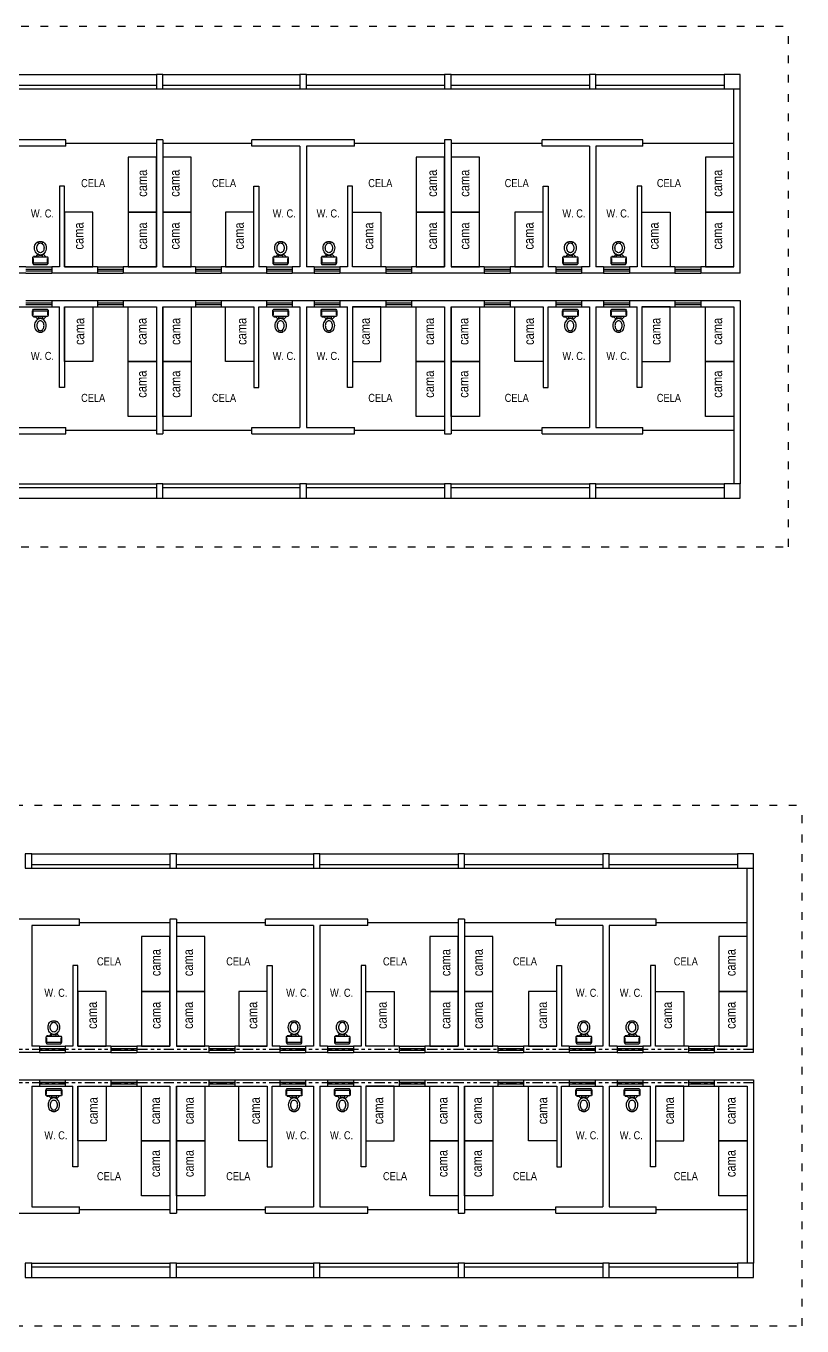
# Model space of a CAD drawing. Header units: millimetres. Extents: x 142.3 to 203.7, y 178.6 to 223.1.
# Drawn here: x 179.6 to 203.68, y 182.74 to 223.06 of the extents above; entities that cross this region are included whole.
import ezdxf

# ---------------------------------------------------------------- set-up
doc = ezdxf.new("R2010")
doc.units = ezdxf.units.MM
doc.header["$LTSCALE"] = 0.01
doc.linetypes.add('ACAD_ISO03W100', pattern=[30, 12, -18])
doc.linetypes.add('PHANTOM', pattern=[63.5, 31.75, -6.35, 6.35, -6.35, 6.35, -6.35])
for name, color, linetype in [('AUXILIAR', 7, 'Continuous'), ('COLUMNAS', 6, 'Continuous'), ('EJES', 8, 'PHANTOM'), ('MURETE', 2, 'Continuous'), ('MUROS', 5, 'Continuous'), ('REJAS', 3, 'ZIGZAG'), ('TEXTO', 2, 'Continuous'), ('VENTANAS', 7, 'Continuous')]:
    doc.layers.add(name, color=color, linetype=linetype)
doc.styles.add('style1', font='', dxfattribs={"height": 0.25})
doc.styles.get('style1').set_extended_font_data('Abadi MT Condensed Light')
doc.linetypes.add('ZIGZAG', pattern='A,0.00254,-5.08,[131,ltypeshp.shx,S=5.08,R=0,X=-5.08,Y=0],-10.16,[131,ltypeshp.shx,S=5.08,R=180,X=5.08,Y=0],-5.08', length=20.32254)

# ---------------------------------------------------------------- blocks, each defined once
blk = doc.blocks.new('WC')
at = {"layer": 'AUXILIAR', "color": 0}
for p, q in [((-0.313, 0.207), (-0.313, 0.07)), ((-0.293, 0.198), (-0.293, 0.09)), ((0.147, 0.268), (-0.284, 0.268)), ((-0.284, 0.041), (0.147, 0.041)), ((0.137, 0.217), (-0.274, 0.217)), ((-0.248, 0.041), (-0.156, -0.052)), ((-0.149, 0.041), (-0.137, 0.029)), ((-0.137, 0.041), (-0.137, -0.041)), ((0, 0.041), (0, -0.041)), ((0.091, 0.041), (0.006, -0.044)), ((0.092, 0.027), (0.146, 0.027)), ((0.156, 0.09), (0.156, 0.198)), ((0.176, 0.07), (0.176, 0.207)), ((-0.108, -0.008), (-0.029, -0.008)), ((-0.068, -0.008), (-0.068, -0.022)), ((0.001, -0.355), (-0.002, -0.358))]:
    blk.add_line(p, q, dxfattribs=at)
for points in [[(-0.178, -0.412, -0.039981), (-0.198, -0.39, -0.089732), (-0.236, -0.322, -0.081458), (-0.249, -0.24, -0.081458), (-0.236, -0.158, -0.089732), (-0.198, -0.09, -0.204334), (-0.068, -0.022, -0.099185)], [(-0.134, -0.359, -0.035206), (-0.145, -0.347, -0.089732), (-0.171, -0.3, -0.081458), (-0.181, -0.24, -0.081458), (-0.171, -0.18, -0.089732), (-0.145, -0.133, -0.104601), (-0.107, -0.103, -0.118253), (-0.068, -0.093, -0.118253)], [(-0.013, -0.379, -0.028959), (-0.026, -0.386, -0.118253), (-0.068, -0.397, -0.118253), (-0.111, -0.386, -0.023213), (-0.122, -0.38, -0.089732)], [(-0.068, -0.022, -0.204334), (0.061, -0.09, -0.089732), (0.099, -0.158, -0.081458), (0.112, -0.24, -0.081458), (0.099, -0.322, -0.089732), (0.061, -0.39, -0.038067), (0.042, -0.411, -0.007959)], [(-0.068, -0.093, -0.118253), (-0.03, -0.103, -0.104601), (0.008, -0.133, -0.089732), (0.034, -0.18, -0.081458), (0.044, -0.24, -0.081458), (0.034, -0.3, -0.089732), (0.008, -0.347, -0.023109), (0.001, -0.355, -0.118253)], [(0.018, -0.417, -0.035601), (-0.003, -0.43, -0.118253), (-0.068, -0.445, -0.154912), (-0.151, -0.419, -0.104601)]]:
    blk.add_lwpolyline(points, format="xyb", dxfattribs=at)
for centre, radius, start, end in [((-0.243, 0.211), 0.07, 125.4176, 182.8051), ((-0.284, 0.07), 0.0293, 180, 270), ((-0.274, 0.198), 0.0196, 90, 180), ((0.137, 0.198), 0.0196, 360, 90), ((0.106, 0.211), 0.07, 357.1949, 54.5824), ((0.147, 0.07), 0.0293, 270, 0), ((-0.156, -0.385), 0.0342, 230.1833, 50.1833), ((-0.145, -0.004), 0.038, 282.8891, 354.0625), ((0.042, 0.026), 0.0793, 205.3284, 237.7201), ((0.021, -0.383), 0.0342, 133.0507, 306.2647)]:
    blk.add_arc(centre, radius, start, end, dxfattribs=at)

msp = doc.modelspace()

# ---------------------------------------------------------------- linework, layer by layer
at = {"layer": 'AUXILIAR', "linetype": 'ACAD_ISO03W100', "ltscale": 2}
for p, q in [((142.25, 223.063), (203.26, 223.063)), ((203.26, 206.913), (203.26, 223.063)), ((142.25, 206.913), (203.26, 206.913)), ((142.667, 198.89), (203.677, 198.89)), ((203.677, 182.74), (203.677, 198.89)), ((142.667, 182.74), (203.677, 182.74))]:
    msp.add_line(p, q, dxfattribs=at)
at = {"layer": 'AUXILIAR'}
for points in [[(182.77, 217.293), (183.65, 217.293), (183.65, 218.993), (182.77, 218.993)], [(183.85, 217.293), (184.73, 217.293), (184.73, 218.993), (183.85, 218.993)], [(191.71, 217.293), (192.59, 217.293), (192.59, 218.993), (191.71, 218.993)], [(192.79, 217.293), (193.67, 217.293), (193.67, 218.993), (192.79, 218.993)], [(200.68, 217.293), (201.56, 217.293), (201.56, 218.993), (200.68, 218.993)], [(180.79, 215.593), (181.67, 215.593), (181.67, 217.293), (180.79, 217.293)], [(182.77, 215.593), (183.65, 215.593), (183.65, 217.293), (182.77, 217.293)], [(183.85, 215.593), (184.73, 215.593), (184.73, 217.293), (183.85, 217.293)], [(185.79, 215.593), (186.67, 215.593), (186.67, 217.293), (185.79, 217.293)], [(190.61, 215.593), (189.73, 215.593), (189.73, 217.293), (190.61, 217.293)], [(191.71, 215.593), (192.59, 215.593), (192.59, 217.293), (191.71, 217.293)], [(192.79, 215.593), (193.67, 215.593), (193.67, 217.293), (192.79, 217.293)], [(194.77, 215.593), (195.65, 215.593), (195.65, 217.293), (194.77, 217.293)], [(199.59, 215.593), (198.71, 215.593), (198.71, 217.293), (199.59, 217.293)], [(200.68, 215.593), (201.56, 215.593), (201.56, 217.293), (200.68, 217.293)], [(180.79, 214.353), (181.67, 214.353), (181.67, 212.653), (180.79, 212.653)], [(182.77, 214.353), (183.65, 214.353), (183.65, 212.653), (182.77, 212.653)], [(183.85, 214.353), (184.73, 214.353), (184.73, 212.653), (183.85, 212.653)], [(185.79, 214.353), (186.67, 214.353), (186.67, 212.653), (185.79, 212.653)], [(190.61, 214.353), (189.73, 214.353), (189.73, 212.653), (190.61, 212.653)], [(191.71, 214.353), (192.59, 214.353), (192.59, 212.653), (191.71, 212.653)], [(192.79, 214.353), (193.67, 214.353), (193.67, 212.653), (192.79, 212.653)], [(194.77, 214.353), (195.65, 214.353), (195.65, 212.653), (194.77, 212.653)], [(199.59, 214.353), (198.71, 214.353), (198.71, 212.653), (199.59, 212.653)], [(200.68, 214.353), (201.56, 214.353), (201.56, 212.653), (200.68, 212.653)], [(182.77, 212.653), (183.65, 212.653), (183.65, 210.953), (182.77, 210.953)], [(183.85, 212.653), (184.73, 212.653), (184.73, 210.953), (183.85, 210.953)], [(191.71, 212.653), (192.59, 212.653), (192.59, 210.953), (191.71, 210.953)], [(192.79, 212.653), (193.67, 212.653), (193.67, 210.953), (192.79, 210.953)], [(200.68, 212.653), (201.56, 212.653), (201.56, 210.953), (200.68, 210.953)], [(183.187, 193.12), (184.067, 193.12), (184.067, 194.82), (183.187, 194.82)], [(184.267, 193.12), (185.147, 193.12), (185.147, 194.82), (184.267, 194.82)], [(192.127, 193.12), (193.007, 193.12), (193.007, 194.82), (192.127, 194.82)], [(193.207, 193.12), (194.087, 193.12), (194.087, 194.82), (193.207, 194.82)], [(201.097, 193.12), (201.977, 193.12), (201.977, 194.82), (201.097, 194.82)], [(181.207, 191.42), (182.087, 191.42), (182.087, 193.12), (181.207, 193.12)], [(183.187, 191.42), (184.067, 191.42), (184.067, 193.12), (183.187, 193.12)], [(184.267, 191.42), (185.147, 191.42), (185.147, 193.12), (184.267, 193.12)], [(186.207, 191.42), (187.087, 191.42), (187.087, 193.12), (186.207, 193.12)], [(191.027, 191.42), (190.147, 191.42), (190.147, 193.12), (191.027, 193.12)], [(192.127, 191.42), (193.007, 191.42), (193.007, 193.12), (192.127, 193.12)], [(193.207, 191.42), (194.087, 191.42), (194.087, 193.12), (193.207, 193.12)], [(195.187, 191.42), (196.067, 191.42), (196.067, 193.12), (195.187, 193.12)], [(200.007, 191.42), (199.127, 191.42), (199.127, 193.12), (200.007, 193.12)], [(201.097, 191.42), (201.977, 191.42), (201.977, 193.12), (201.097, 193.12)], [(181.207, 190.18), (182.087, 190.18), (182.087, 188.48), (181.207, 188.48)], [(183.187, 190.18), (184.067, 190.18), (184.067, 188.48), (183.187, 188.48)], [(184.267, 190.18), (185.147, 190.18), (185.147, 188.48), (184.267, 188.48)], [(186.207, 190.18), (187.087, 190.18), (187.087, 188.48), (186.207, 188.48)], [(191.027, 190.18), (190.147, 190.18), (190.147, 188.48), (191.027, 188.48)], [(192.127, 190.18), (193.007, 190.18), (193.007, 188.48), (192.127, 188.48)], [(193.207, 190.18), (194.087, 190.18), (194.087, 188.48), (193.207, 188.48)], [(195.187, 190.18), (196.067, 190.18), (196.067, 188.48), (195.187, 188.48)], [(200.007, 190.18), (199.127, 190.18), (199.127, 188.48), (200.007, 188.48)], [(201.097, 190.18), (201.977, 190.18), (201.977, 188.48), (201.097, 188.48)], [(183.187, 188.48), (184.067, 188.48), (184.067, 186.78), (183.187, 186.78)], [(184.267, 188.48), (185.147, 188.48), (185.147, 186.78), (184.267, 186.78)], [(192.127, 188.48), (193.007, 188.48), (193.007, 186.78), (192.127, 186.78)], [(193.207, 188.48), (194.087, 188.48), (194.087, 186.78), (193.207, 186.78)], [(201.097, 188.48), (201.977, 188.48), (201.977, 186.78), (201.097, 186.78)]]:
    msp.add_lwpolyline(points, close=True, dxfattribs=at)
at = {"layer": 'COLUMNAS'}
for points in [[(183.65, 221.113), (183.85, 221.113), (183.85, 221.563), (183.65, 221.563)], [(188.1, 221.113), (188.3, 221.113), (188.3, 221.563), (188.1, 221.563)], [(192.59, 221.113), (192.79, 221.113), (192.79, 221.563), (192.59, 221.563)], [(197.08, 221.113), (197.28, 221.113), (197.28, 221.563), (197.08, 221.563)], [(201.26, 221.113), (201.76, 221.113), (201.76, 221.563), (201.26, 221.563)], [(183.65, 208.413), (183.85, 208.413), (183.85, 208.863), (183.65, 208.863)], [(188.1, 208.413), (188.3, 208.413), (188.3, 208.863), (188.1, 208.863)], [(192.59, 208.413), (192.79, 208.413), (192.79, 208.863), (192.59, 208.863)], [(197.08, 208.413), (197.28, 208.413), (197.28, 208.863), (197.08, 208.863)], [(201.26, 208.413), (201.76, 208.413), (201.76, 208.863), (201.26, 208.863)], [(179.577, 196.94), (179.777, 196.94), (179.777, 197.39), (179.577, 197.39)], [(184.067, 196.94), (184.267, 196.94), (184.267, 197.39), (184.067, 197.39)], [(188.517, 196.94), (188.717, 196.94), (188.717, 197.39), (188.517, 197.39)], [(193.007, 196.94), (193.207, 196.94), (193.207, 197.39), (193.007, 197.39)], [(197.497, 196.94), (197.697, 196.94), (197.697, 197.39), (197.497, 197.39)], [(201.677, 196.94), (202.177, 196.94), (202.177, 197.39), (201.677, 197.39)], [(179.577, 184.24), (179.777, 184.24), (179.777, 184.69), (179.577, 184.69)], [(184.067, 184.24), (184.267, 184.24), (184.267, 184.69), (184.067, 184.69)], [(188.517, 184.24), (188.717, 184.24), (188.717, 184.69), (188.517, 184.69)], [(193.007, 184.24), (193.207, 184.24), (193.207, 184.69), (193.007, 184.69)], [(197.497, 184.24), (197.697, 184.24), (197.697, 184.69), (197.497, 184.69)], [(201.677, 184.24), (202.177, 184.24), (202.177, 184.69), (201.677, 184.69)]]:
    msp.add_lwpolyline(points, close=True, dxfattribs=at)
at = {"layer": 'EJES'}
for p, q in [((202.177, 191.32), (148.277, 191.32)), ((202.177, 190.28), (148.277, 190.28))]:
    msp.add_line(p, q, dxfattribs=at)
at = {"layer": 'MURETE'}
for p, q in [((179.36, 221.563), (183.65, 221.563)), ((183.85, 221.563), (188.1, 221.563)), ((188.3, 221.563), (192.59, 221.563)), ((192.79, 221.563), (197.08, 221.563)), ((197.28, 221.563), (201.26, 221.563)), ((179.36, 221.113), (183.65, 221.113)), ((183.85, 221.113), (188.1, 221.113)), ((188.3, 221.113), (192.59, 221.113)), ((192.79, 221.113), (197.08, 221.113)), ((197.28, 221.113), (201.26, 221.113)), ((179.36, 208.863), (183.65, 208.863)), ((183.85, 208.863), (188.1, 208.863)), ((188.3, 208.863), (192.59, 208.863)), ((192.79, 208.863), (197.08, 208.863)), ((197.28, 208.863), (201.26, 208.863)), ((179.36, 208.413), (183.65, 208.413)), ((183.85, 208.413), (188.1, 208.413)), ((188.3, 208.413), (192.59, 208.413)), ((192.79, 208.413), (197.08, 208.413)), ((197.28, 208.413), (201.26, 208.413)), ((179.777, 197.39), (184.067, 197.39)), ((184.267, 197.39), (188.517, 197.39)), ((188.717, 197.39), (193.007, 197.39)), ((193.207, 197.39), (197.497, 197.39)), ((197.697, 197.39), (201.677, 197.39)), ((179.777, 196.94), (184.067, 196.94)), ((184.267, 196.94), (188.517, 196.94)), ((188.717, 196.94), (193.007, 196.94)), ((193.207, 196.94), (197.497, 196.94)), ((197.697, 196.94), (201.677, 196.94)), ((179.777, 184.69), (184.067, 184.69)), ((184.267, 184.69), (188.517, 184.69)), ((188.717, 184.69), (193.007, 184.69)), ((193.207, 184.69), (197.497, 184.69)), ((197.697, 184.69), (201.677, 184.69)), ((179.777, 184.24), (184.067, 184.24)), ((184.267, 184.24), (188.517, 184.24)), ((188.717, 184.24), (193.007, 184.24)), ((193.207, 184.24), (197.497, 184.24)), ((197.697, 184.24), (201.677, 184.24))]:
    msp.add_line(p, q, dxfattribs=at)
at = {"layer": 'MUROS'}
for p, q in [((201.56, 215.593), (201.56, 221.113)), ((201.76, 215.393), (201.76, 221.113)), ((180.84, 219.533), (177.68, 219.533)), ((180.84, 219.333), (180.84, 219.533)), ((183.65, 219.533), (183.65, 215.593)), ((183.85, 219.533), (183.65, 219.533)), ((183.85, 219.533), (183.85, 215.593)), ((186.61, 219.333), (186.61, 219.533)), ((189.79, 219.533), (186.61, 219.533)), ((189.79, 219.333), (189.79, 219.533)), ((192.59, 219.533), (192.59, 215.593)), ((192.79, 219.533), (192.59, 219.533)), ((192.79, 219.533), (192.79, 215.593)), ((195.62, 219.333), (195.62, 219.533)), ((197.08, 219.533), (195.62, 219.533)), ((197.28, 219.533), (197.08, 219.533)), ((198.74, 219.533), (197.28, 219.533)), ((198.74, 219.333), (198.74, 219.533)), ((180.84, 219.333), (179.36, 219.333)), ((188.1, 219.333), (186.61, 219.333)), ((188.1, 219.333), (188.1, 215.593)), ((188.3, 219.333), (188.3, 215.593)), ((189.79, 219.333), (188.3, 219.333)), ((197.08, 219.333), (195.62, 219.333)), ((197.08, 219.333), (197.08, 215.593)), ((197.28, 219.333), (197.28, 215.593)), ((198.74, 219.333), (197.28, 219.333)), ((179.6, 215.393), (178.92, 215.393)), ((179.6, 215.593), (179.36, 215.593)), ((180.64, 215.593), (180.4, 215.593)), ((180.4, 215.593), (180.4, 215.393)), ((181.82, 215.393), (180.4, 215.393)), ((181.82, 215.593), (180.79, 215.593)), ((181.82, 215.593), (181.82, 215.393)), ((183.65, 215.593), (182.62, 215.593)), ((182.62, 215.593), (182.62, 215.393)), ((184.86, 215.393), (182.62, 215.393)), ((184.86, 215.593), (183.85, 215.593)), ((184.86, 215.593), (184.86, 215.393)), ((186.67, 215.593), (185.66, 215.593)), ((185.66, 215.593), (185.66, 215.393)), ((187.06, 215.393), (185.66, 215.393)), ((187.06, 215.593), (186.82, 215.593)), ((187.06, 215.593), (187.06, 215.393)), ((188.1, 215.593), (187.86, 215.593)), ((187.86, 215.593), (187.86, 215.393)), ((188.54, 215.393), (187.86, 215.393)), ((188.54, 215.593), (188.3, 215.593)), ((188.54, 215.593), (188.54, 215.393)), ((189.58, 215.593), (189.34, 215.593)), ((189.34, 215.593), (189.34, 215.393)), ((190.76, 215.393), (189.34, 215.393)), ((190.76, 215.593), (189.73, 215.593)), ((190.76, 215.593), (190.76, 215.393)), ((192.59, 215.593), (191.56, 215.593)), ((191.56, 215.593), (191.56, 215.393)), ((193.82, 215.393), (191.56, 215.393)), ((193.82, 215.593), (192.79, 215.593)), ((193.82, 215.593), (193.82, 215.393)), ((195.65, 215.593), (194.62, 215.593)), ((194.62, 215.593), (194.62, 215.393)), ((196.04, 215.393), (194.62, 215.393)), ((196.04, 215.593), (195.8, 215.593)), ((196.04, 215.593), (196.04, 215.393)), ((197.08, 215.593), (196.84, 215.593)), ((196.84, 215.593), (196.84, 215.393)), ((197.52, 215.393), (196.84, 215.393)), ((197.52, 215.593), (197.28, 215.593)), ((197.52, 215.593), (197.52, 215.393)), ((198.56, 215.593), (198.32, 215.593)), ((198.32, 215.593), (198.32, 215.393)), ((199.735, 215.393), (198.32, 215.393)), ((199.735, 215.593), (198.71, 215.593)), ((199.735, 215.593), (199.735, 215.393)), ((201.56, 215.593), (200.535, 215.593)), ((200.535, 215.593), (200.535, 215.393)), ((201.76, 215.393), (200.535, 215.393)), ((180.4, 214.553), (180.4, 214.353)), ((180.4, 214.553), (181.82, 214.553)), ((181.82, 214.553), (181.82, 214.353)), ((182.62, 214.553), (182.62, 214.353)), ((182.62, 214.553), (184.86, 214.553)), ((184.86, 214.553), (184.86, 214.353)), ((185.66, 214.553), (185.66, 214.353)), ((185.66, 214.553), (187.06, 214.553)), ((187.06, 214.553), (187.06, 214.353)), ((187.86, 214.553), (187.86, 214.353)), ((187.86, 214.553), (188.54, 214.553)), ((188.54, 214.553), (188.54, 214.353)), ((189.34, 214.553), (189.34, 214.353)), ((189.34, 214.553), (190.76, 214.553)), ((190.76, 214.553), (190.76, 214.353)), ((191.56, 214.553), (191.56, 214.353)), ((191.56, 214.553), (193.82, 214.553)), ((193.82, 214.553), (193.82, 214.353)), ((194.62, 214.553), (194.62, 214.353)), ((194.62, 214.553), (196.04, 214.553)), ((196.04, 214.553), (196.04, 214.353)), ((196.84, 214.553), (196.84, 214.353)), ((196.84, 214.553), (197.52, 214.553)), ((197.52, 214.553), (197.52, 214.353)), ((198.32, 214.553), (198.32, 214.353)), ((198.32, 214.553), (199.735, 214.553)), ((199.735, 214.553), (199.735, 214.353)), ((200.535, 214.553), (200.535, 214.353)), ((200.535, 214.553), (201.76, 214.553)), ((201.76, 214.553), (201.76, 208.863)), ((179.36, 214.353), (179.6, 214.353)), ((180.4, 214.353), (180.64, 214.353)), ((180.79, 214.353), (181.82, 214.353)), ((182.62, 214.353), (183.65, 214.353)), ((183.65, 214.353), (183.65, 210.413)), ((183.85, 214.353), (183.85, 210.413)), ((183.85, 214.353), (184.86, 214.353)), ((185.66, 214.353), (186.67, 214.353)), ((186.82, 214.353), (187.06, 214.353)), ((187.86, 214.353), (188.1, 214.353)), ((188.1, 214.353), (188.1, 210.613)), ((188.3, 214.353), (188.3, 210.613)), ((188.3, 214.353), (188.54, 214.353)), ((189.34, 214.353), (189.58, 214.353)), ((189.73, 214.353), (190.76, 214.353)), ((191.56, 214.353), (192.59, 214.353)), ((192.59, 214.353), (192.59, 210.413)), ((192.79, 214.353), (192.79, 210.413)), ((192.79, 214.353), (193.82, 214.353)), ((194.62, 214.353), (195.65, 214.353)), ((195.8, 214.353), (196.04, 214.353)), ((196.84, 214.353), (197.08, 214.353)), ((197.08, 214.353), (197.08, 210.613)), ((197.28, 214.353), (197.28, 210.613)), ((197.28, 214.353), (197.52, 214.353)), ((198.32, 214.353), (198.56, 214.353)), ((198.71, 214.353), (199.735, 214.353)), ((200.535, 214.353), (201.56, 214.353)), ((201.56, 214.353), (201.56, 208.863)), ((179.36, 210.613), (180.84, 210.613)), ((180.84, 210.413), (180.84, 210.613)), ((186.61, 210.613), (188.1, 210.613)), ((186.61, 210.413), (186.61, 210.613)), ((188.3, 210.613), (189.79, 210.613)), ((189.79, 210.413), (189.79, 210.613)), ((195.62, 210.413), (195.62, 210.613)), ((195.62, 210.613), (197.08, 210.613)), ((197.28, 210.613), (198.74, 210.613)), ((198.74, 210.413), (198.74, 210.613)), ((177.68, 210.413), (180.84, 210.413)), ((183.65, 210.413), (183.85, 210.413)), ((186.61, 210.413), (189.79, 210.413)), ((192.59, 210.413), (192.79, 210.413)), ((195.62, 210.413), (198.74, 210.413)), ((201.977, 191.42), (201.977, 196.94)), ((202.177, 191.22), (202.177, 196.94)), ((181.257, 195.36), (178.097, 195.36)), ((181.257, 195.16), (181.257, 195.36)), ((184.067, 195.36), (184.067, 191.42)), ((184.267, 195.36), (184.067, 195.36)), ((184.267, 195.36), (184.267, 191.42)), ((187.027, 195.16), (187.027, 195.36)), ((190.207, 195.36), (187.027, 195.36)), ((190.207, 195.16), (190.207, 195.36)), ((193.007, 195.36), (193.007, 191.42)), ((193.207, 195.36), (193.007, 195.36)), ((193.207, 195.36), (193.207, 191.42)), ((196.037, 195.16), (196.037, 195.36)), ((197.497, 195.36), (196.037, 195.36)), ((197.697, 195.36), (197.497, 195.36)), ((199.157, 195.36), (197.697, 195.36)), ((199.157, 195.16), (199.157, 195.36)), ((179.777, 195.16), (179.777, 191.42)), ((181.257, 195.16), (179.777, 195.16)), ((188.517, 195.16), (187.027, 195.16)), ((188.517, 195.16), (188.517, 191.42)), ((188.717, 195.16), (188.717, 191.42)), ((190.207, 195.16), (188.717, 195.16)), ((197.497, 195.16), (196.037, 195.16)), ((197.497, 195.16), (197.497, 191.42)), ((197.697, 195.16), (197.697, 191.42)), ((199.157, 195.16), (197.697, 195.16)), ((180.017, 191.22), (179.337, 191.22)), ((180.017, 191.42), (179.777, 191.42)), ((180.017, 191.42), (180.017, 191.22)), ((181.057, 191.42), (180.817, 191.42)), ((180.817, 191.42), (180.817, 191.22)), ((182.237, 191.22), (180.817, 191.22)), ((182.237, 191.42), (181.207, 191.42)), ((182.237, 191.42), (182.237, 191.22)), ((184.067, 191.42), (183.037, 191.42)), ((183.037, 191.42), (183.037, 191.22)), ((185.277, 191.22), (183.037, 191.22)), ((185.277, 191.42), (184.267, 191.42)), ((185.277, 191.42), (185.277, 191.22)), ((187.087, 191.42), (186.077, 191.42)), ((186.077, 191.42), (186.077, 191.22)), ((187.477, 191.22), (186.077, 191.22)), ((187.477, 191.42), (187.237, 191.42)), ((187.477, 191.42), (187.477, 191.22)), ((188.517, 191.42), (188.277, 191.42)), ((188.277, 191.42), (188.277, 191.22)), ((188.957, 191.22), (188.277, 191.22)), ((188.957, 191.42), (188.717, 191.42)), ((188.957, 191.42), (188.957, 191.22)), ((189.997, 191.42), (189.757, 191.42)), ((189.757, 191.42), (189.757, 191.22)), ((191.177, 191.22), (189.757, 191.22)), ((191.177, 191.42), (190.147, 191.42)), ((191.177, 191.42), (191.177, 191.22)), ((193.007, 191.42), (191.977, 191.42)), ((191.977, 191.42), (191.977, 191.22)), ((194.237, 191.22), (191.977, 191.22)), ((194.237, 191.42), (193.207, 191.42)), ((194.237, 191.42), (194.237, 191.22)), ((196.067, 191.42), (195.037, 191.42)), ((195.037, 191.42), (195.037, 191.22)), ((196.457, 191.22), (195.037, 191.22)), ((196.457, 191.42), (196.217, 191.42)), ((196.457, 191.42), (196.457, 191.22)), ((197.497, 191.42), (197.257, 191.42)), ((197.257, 191.42), (197.257, 191.22)), ((197.937, 191.22), (197.257, 191.22)), ((197.937, 191.42), (197.697, 191.42)), ((197.937, 191.42), (197.937, 191.22)), ((198.977, 191.42), (198.737, 191.42)), ((198.737, 191.42), (198.737, 191.22)), ((200.152, 191.22), (198.737, 191.22)), ((200.152, 191.42), (199.127, 191.42)), ((200.152, 191.42), (200.152, 191.22)), ((201.977, 191.42), (200.952, 191.42)), ((200.952, 191.42), (200.952, 191.22)), ((202.177, 191.22), (200.952, 191.22)), ((179.337, 190.38), (180.017, 190.38)), ((180.017, 190.38), (180.017, 190.18)), ((180.817, 190.38), (180.817, 190.18)), ((180.817, 190.38), (182.237, 190.38)), ((182.237, 190.38), (182.237, 190.18)), ((183.037, 190.38), (183.037, 190.18)), ((183.037, 190.38), (185.277, 190.38)), ((185.277, 190.38), (185.277, 190.18)), ((186.077, 190.38), (186.077, 190.18)), ((186.077, 190.38), (187.477, 190.38)), ((187.477, 190.38), (187.477, 190.18)), ((188.277, 190.38), (188.277, 190.18)), ((188.277, 190.38), (188.957, 190.38)), ((188.957, 190.38), (188.957, 190.18)), ((189.757, 190.38), (189.757, 190.18)), ((189.757, 190.38), (191.177, 190.38)), ((191.177, 190.38), (191.177, 190.18)), ((191.977, 190.38), (191.977, 190.18)), ((191.977, 190.38), (194.237, 190.38)), ((194.237, 190.38), (194.237, 190.18)), ((195.037, 190.38), (195.037, 190.18)), ((195.037, 190.38), (196.457, 190.38)), ((196.457, 190.38), (196.457, 190.18)), ((197.257, 190.38), (197.257, 190.18)), ((197.257, 190.38), (197.937, 190.38)), ((197.937, 190.38), (197.937, 190.18)), ((198.737, 190.38), (198.737, 190.18)), ((198.737, 190.38), (200.152, 190.38)), ((200.152, 190.38), (200.152, 190.18)), ((200.952, 190.38), (200.952, 190.18)), ((200.952, 190.38), (202.177, 190.38)), ((202.177, 190.38), (202.177, 184.69)), ((179.777, 190.18), (179.777, 186.44)), ((179.777, 190.18), (180.017, 190.18)), ((180.817, 190.18), (181.057, 190.18)), ((181.207, 190.18), (182.237, 190.18)), ((183.037, 190.18), (184.067, 190.18)), ((184.067, 190.18), (184.067, 186.24)), ((184.267, 190.18), (184.267, 186.24)), ((184.267, 190.18), (185.277, 190.18)), ((186.077, 190.18), (187.087, 190.18)), ((187.237, 190.18), (187.477, 190.18)), ((188.277, 190.18), (188.517, 190.18)), ((188.517, 190.18), (188.517, 186.44)), ((188.717, 190.18), (188.717, 186.44)), ((188.717, 190.18), (188.957, 190.18)), ((189.757, 190.18), (189.997, 190.18)), ((190.147, 190.18), (191.177, 190.18)), ((191.977, 190.18), (193.007, 190.18)), ((193.007, 190.18), (193.007, 186.24)), ((193.207, 190.18), (193.207, 186.24)), ((193.207, 190.18), (194.237, 190.18)), ((195.037, 190.18), (196.067, 190.18)), ((196.217, 190.18), (196.457, 190.18)), ((197.257, 190.18), (197.497, 190.18)), ((197.497, 190.18), (197.497, 186.44)), ((197.697, 190.18), (197.697, 186.44)), ((197.697, 190.18), (197.937, 190.18)), ((198.737, 190.18), (198.977, 190.18)), ((199.127, 190.18), (200.152, 190.18)), ((200.952, 190.18), (201.977, 190.18)), ((201.977, 190.18), (201.977, 184.69)), ((179.777, 186.44), (181.257, 186.44)), ((181.257, 186.24), (181.257, 186.44)), ((187.027, 186.44), (188.517, 186.44)), ((187.027, 186.24), (187.027, 186.44)), ((188.717, 186.44), (190.207, 186.44)), ((190.207, 186.24), (190.207, 186.44)), ((196.037, 186.24), (196.037, 186.44)), ((196.037, 186.44), (197.497, 186.44)), ((197.697, 186.44), (199.157, 186.44)), ((199.157, 186.24), (199.157, 186.44)), ((178.097, 186.24), (181.257, 186.24)), ((184.067, 186.24), (184.267, 186.24)), ((187.027, 186.24), (190.207, 186.24)), ((193.007, 186.24), (193.207, 186.24)), ((196.037, 186.24), (199.157, 186.24))]:
    msp.add_line(p, q, dxfattribs=at)
for points in [[(180.79, 215.593), (180.79, 218.093), (180.64, 218.093), (180.64, 215.593)], [(186.67, 215.593), (186.67, 218.093), (186.82, 218.093), (186.82, 215.593)], [(189.73, 215.593), (189.73, 218.093), (189.58, 218.093), (189.58, 215.593)], [(195.65, 215.593), (195.65, 218.093), (195.8, 218.093), (195.8, 215.593)], [(198.71, 215.593), (198.71, 218.093), (198.56, 218.093), (198.56, 215.593)], [(180.79, 214.353), (180.79, 211.853), (180.64, 211.853), (180.64, 214.353)], [(186.67, 214.353), (186.67, 211.853), (186.82, 211.853), (186.82, 214.353)], [(189.73, 214.353), (189.73, 211.853), (189.58, 211.853), (189.58, 214.353)], [(195.65, 214.353), (195.65, 211.853), (195.8, 211.853), (195.8, 214.353)], [(198.71, 214.353), (198.71, 211.853), (198.56, 211.853), (198.56, 214.353)], [(181.207, 191.42), (181.207, 193.92), (181.057, 193.92), (181.057, 191.42)], [(187.087, 191.42), (187.087, 193.92), (187.237, 193.92), (187.237, 191.42)], [(190.147, 191.42), (190.147, 193.92), (189.997, 193.92), (189.997, 191.42)], [(196.067, 191.42), (196.067, 193.92), (196.217, 193.92), (196.217, 191.42)], [(199.127, 191.42), (199.127, 193.92), (198.977, 193.92), (198.977, 191.42)], [(181.207, 190.18), (181.207, 187.68), (181.057, 187.68), (181.057, 190.18)], [(187.087, 190.18), (187.087, 187.68), (187.237, 187.68), (187.237, 190.18)], [(190.147, 190.18), (190.147, 187.68), (189.997, 187.68), (189.997, 190.18)], [(196.067, 190.18), (196.067, 187.68), (196.217, 187.68), (196.217, 190.18)], [(199.127, 190.18), (199.127, 187.68), (198.977, 187.68), (198.977, 190.18)]]:
    msp.add_lwpolyline(points, dxfattribs=at)
at = {"layer": 'REJAS'}
for p, q in [((179.36, 221.226), (183.65, 221.226)), ((183.85, 221.226), (188.1, 221.226)), ((188.3, 221.226), (192.59, 221.226)), ((192.79, 221.226), (197.08, 221.226)), ((197.28, 221.226), (201.26, 221.226)), ((180.84, 219.433), (183.65, 219.433)), ((183.85, 219.433), (186.61, 219.433)), ((189.79, 219.433), (192.59, 219.433)), ((192.79, 219.433), (195.62, 219.433)), ((198.74, 219.433), (201.56, 219.433)), ((183.65, 210.513), (180.84, 210.513)), ((186.61, 210.513), (183.85, 210.513)), ((192.59, 210.513), (189.79, 210.513)), ((195.62, 210.513), (192.79, 210.513)), ((201.56, 210.513), (198.74, 210.513)), ((179.36, 208.751), (183.65, 208.751)), ((183.85, 208.751), (188.1, 208.751)), ((188.3, 208.751), (192.59, 208.751)), ((192.79, 208.751), (197.08, 208.751)), ((197.28, 208.751), (201.26, 208.751)), ((179.777, 197.052), (184.067, 197.052)), ((184.267, 197.052), (188.517, 197.052)), ((188.717, 197.052), (193.007, 197.052)), ((193.207, 197.052), (197.497, 197.052)), ((197.697, 197.052), (201.677, 197.052)), ((181.257, 195.26), (184.067, 195.26)), ((184.267, 195.26), (187.027, 195.26)), ((190.207, 195.26), (193.007, 195.26)), ((193.207, 195.26), (196.037, 195.26)), ((199.157, 195.26), (201.977, 195.26)), ((184.067, 186.34), (181.257, 186.34)), ((187.027, 186.34), (184.267, 186.34)), ((193.007, 186.34), (190.207, 186.34)), ((196.037, 186.34), (193.207, 186.34)), ((201.977, 186.34), (199.157, 186.34)), ((179.777, 184.577), (184.067, 184.577)), ((184.267, 184.577), (188.517, 184.577)), ((188.717, 184.577), (193.007, 184.577)), ((193.207, 184.577), (197.497, 184.577)), ((197.697, 184.577), (201.677, 184.577))]:
    msp.add_line(p, q, dxfattribs=at)
at = {"layer": 'VENTANAS'}
for p, q in [((179.6, 215.593), (180.4, 215.593)), ((179.6, 215.518), (180.4, 215.518)), ((179.6, 215.468), (180.4, 215.468)), ((179.6, 215.393), (180.4, 215.393)), ((181.82, 215.593), (182.62, 215.593)), ((181.82, 215.518), (182.62, 215.518)), ((181.82, 215.468), (182.62, 215.468)), ((181.82, 215.393), (182.62, 215.393)), ((184.86, 215.593), (185.66, 215.593)), ((184.86, 215.518), (185.66, 215.518)), ((184.86, 215.468), (185.66, 215.468)), ((184.86, 215.393), (185.66, 215.393)), ((187.06, 215.593), (187.86, 215.593)), ((187.06, 215.518), (187.86, 215.518)), ((187.06, 215.468), (187.86, 215.468)), ((187.06, 215.393), (187.86, 215.393)), ((188.54, 215.593), (189.34, 215.593)), ((188.54, 215.518), (189.34, 215.518)), ((188.54, 215.468), (189.34, 215.468)), ((188.54, 215.393), (189.34, 215.393)), ((190.76, 215.593), (191.56, 215.593)), ((190.76, 215.518), (191.56, 215.518)), ((190.76, 215.468), (191.56, 215.468)), ((190.76, 215.393), (191.56, 215.393)), ((193.82, 215.593), (194.62, 215.593)), ((193.82, 215.518), (194.62, 215.518)), ((193.82, 215.468), (194.62, 215.468)), ((193.82, 215.393), (194.62, 215.393)), ((196.04, 215.593), (196.84, 215.593)), ((196.04, 215.518), (196.84, 215.518)), ((196.04, 215.468), (196.84, 215.468)), ((196.04, 215.393), (196.84, 215.393)), ((197.52, 215.593), (198.32, 215.593)), ((197.52, 215.518), (198.32, 215.518)), ((197.52, 215.468), (198.32, 215.468)), ((197.52, 215.393), (198.32, 215.393)), ((199.735, 215.593), (200.535, 215.593)), ((199.735, 215.518), (200.535, 215.518)), ((199.735, 215.468), (200.535, 215.468)), ((199.735, 215.393), (200.535, 215.393)), ((179.6, 214.553), (180.4, 214.553)), ((181.82, 214.553), (182.62, 214.553)), ((184.86, 214.553), (185.66, 214.553)), ((187.06, 214.553), (187.86, 214.553)), ((188.54, 214.553), (189.34, 214.553)), ((190.76, 214.553), (191.56, 214.553)), ((193.82, 214.553), (194.62, 214.553)), ((196.04, 214.553), (196.84, 214.553)), ((197.52, 214.553), (198.32, 214.553)), ((199.735, 214.553), (200.535, 214.553)), ((179.6, 214.478), (180.4, 214.478)), ((179.6, 214.428), (180.4, 214.428)), ((179.6, 214.353), (180.4, 214.353)), ((181.82, 214.478), (182.62, 214.478)), ((181.82, 214.428), (182.62, 214.428)), ((181.82, 214.353), (182.62, 214.353)), ((184.86, 214.478), (185.66, 214.478)), ((184.86, 214.428), (185.66, 214.428)), ((184.86, 214.353), (185.66, 214.353)), ((187.06, 214.478), (187.86, 214.478)), ((187.06, 214.428), (187.86, 214.428)), ((187.06, 214.353), (187.86, 214.353)), ((188.54, 214.478), (189.34, 214.478)), ((188.54, 214.428), (189.34, 214.428)), ((188.54, 214.353), (189.34, 214.353)), ((190.76, 214.478), (191.56, 214.478)), ((190.76, 214.428), (191.56, 214.428)), ((190.76, 214.353), (191.56, 214.353)), ((193.82, 214.478), (194.62, 214.478)), ((193.82, 214.428), (194.62, 214.428)), ((193.82, 214.353), (194.62, 214.353)), ((196.04, 214.478), (196.84, 214.478)), ((196.04, 214.428), (196.84, 214.428)), ((196.04, 214.353), (196.84, 214.353)), ((197.52, 214.478), (198.32, 214.478)), ((197.52, 214.428), (198.32, 214.428)), ((197.52, 214.353), (198.32, 214.353)), ((199.735, 214.478), (200.535, 214.478)), ((199.735, 214.428), (200.535, 214.428)), ((199.735, 214.353), (200.535, 214.353)), ((180.017, 191.42), (180.817, 191.42)), ((180.017, 191.345), (180.817, 191.345)), ((180.017, 191.295), (180.817, 191.295)), ((180.017, 191.22), (180.817, 191.22)), ((182.237, 191.42), (183.037, 191.42)), ((182.237, 191.345), (183.037, 191.345)), ((182.237, 191.295), (183.037, 191.295)), ((182.237, 191.22), (183.037, 191.22)), ((185.277, 191.42), (186.077, 191.42)), ((185.277, 191.345), (186.077, 191.345)), ((185.277, 191.295), (186.077, 191.295)), ((185.277, 191.22), (186.077, 191.22)), ((187.477, 191.42), (188.277, 191.42)), ((187.477, 191.345), (188.277, 191.345)), ((187.477, 191.295), (188.277, 191.295)), ((187.477, 191.22), (188.277, 191.22)), ((188.957, 191.42), (189.757, 191.42)), ((188.957, 191.345), (189.757, 191.345)), ((188.957, 191.295), (189.757, 191.295)), ((188.957, 191.22), (189.757, 191.22)), ((191.177, 191.42), (191.977, 191.42)), ((191.177, 191.345), (191.977, 191.345)), ((191.177, 191.295), (191.977, 191.295)), ((191.177, 191.22), (191.977, 191.22)), ((194.237, 191.42), (195.037, 191.42)), ((194.237, 191.345), (195.037, 191.345)), ((194.237, 191.295), (195.037, 191.295)), ((194.237, 191.22), (195.037, 191.22)), ((196.457, 191.42), (197.257, 191.42)), ((196.457, 191.345), (197.257, 191.345)), ((196.457, 191.295), (197.257, 191.295)), ((196.457, 191.22), (197.257, 191.22)), ((197.937, 191.42), (198.737, 191.42)), ((197.937, 191.345), (198.737, 191.345)), ((197.937, 191.295), (198.737, 191.295)), ((197.937, 191.22), (198.737, 191.22)), ((200.152, 191.42), (200.952, 191.42)), ((200.152, 191.345), (200.952, 191.345)), ((200.152, 191.295), (200.952, 191.295)), ((200.152, 191.22), (200.952, 191.22)), ((180.017, 190.38), (180.817, 190.38)), ((182.237, 190.38), (183.037, 190.38)), ((185.277, 190.38), (186.077, 190.38)), ((187.477, 190.38), (188.277, 190.38)), ((188.957, 190.38), (189.757, 190.38)), ((191.177, 190.38), (191.977, 190.38)), ((194.237, 190.38), (195.037, 190.38)), ((196.457, 190.38), (197.257, 190.38)), ((197.937, 190.38), (198.737, 190.38)), ((200.152, 190.38), (200.952, 190.38)), ((180.017, 190.305), (180.817, 190.305)), ((180.017, 190.255), (180.817, 190.255)), ((180.017, 190.18), (180.817, 190.18)), ((182.237, 190.305), (183.037, 190.305)), ((182.237, 190.255), (183.037, 190.255)), ((182.237, 190.18), (183.037, 190.18)), ((185.277, 190.305), (186.077, 190.305)), ((185.277, 190.255), (186.077, 190.255)), ((185.277, 190.18), (186.077, 190.18)), ((187.477, 190.305), (188.277, 190.305)), ((187.477, 190.255), (188.277, 190.255)), ((187.477, 190.18), (188.277, 190.18)), ((188.957, 190.305), (189.757, 190.305)), ((188.957, 190.255), (189.757, 190.255)), ((188.957, 190.18), (189.757, 190.18)), ((191.177, 190.305), (191.977, 190.305)), ((191.177, 190.255), (191.977, 190.255)), ((191.177, 190.18), (191.977, 190.18)), ((194.237, 190.305), (195.037, 190.305)), ((194.237, 190.255), (195.037, 190.255)), ((194.237, 190.18), (195.037, 190.18)), ((196.457, 190.305), (197.257, 190.305)), ((196.457, 190.255), (197.257, 190.255)), ((196.457, 190.18), (197.257, 190.18)), ((197.937, 190.305), (198.737, 190.305)), ((197.937, 190.255), (198.737, 190.255)), ((197.937, 190.18), (198.737, 190.18)), ((200.152, 190.305), (200.952, 190.305)), ((200.152, 190.255), (200.952, 190.255)), ((200.152, 190.18), (200.952, 190.18))]:
    msp.add_line(p, q, dxfattribs=at)

# ---------------------------------------------------------------- block references
at = {"layer": 'AUXILIAR', "rotation": 180}
for p in [(179.978, 215.938), (187.432, 215.938), (188.93, 215.938), (196.421, 215.938), (197.918, 215.938), (180.395, 191.764), (187.849, 191.764), (189.346, 191.764), (196.838, 191.764), (198.335, 191.764)]:
    msp.add_blockref('WC', p, dxfattribs=at)
at = {"layer": 'AUXILIAR', "xscale": -1}
for p in [(179.978, 214.009), (187.432, 214.009), (188.93, 214.009), (196.421, 214.009), (197.918, 214.009), (180.395, 189.835), (187.849, 189.835), (189.346, 189.835), (196.838, 189.835), (198.335, 189.835)]:
    msp.add_blockref('WC', p, dxfattribs=at)

# ---------------------------------------------------------------- texts
at = {"layer": 'TEXTO', "style": 'style1'}
for p in [(183.357, 217.766), (184.364, 217.766), (192.35, 217.766), (193.356, 217.766), (201.199, 217.766), (181.384, 216.129), (183.357, 216.129), (184.364, 216.129), (186.357, 216.129), (190.377, 216.129), (192.35, 216.129), (193.356, 216.129), (195.349, 216.129), (199.226, 216.129), (201.199, 216.129), (181.408, 213.17), (183.341, 213.17), (184.387, 213.17), (186.439, 213.17), (190.267, 213.17), (192.26, 213.17), (193.326, 213.17), (195.358, 213.17), (199.285, 213.17), (201.199, 213.17), (183.341, 211.533), (184.387, 211.533), (192.26, 211.533), (193.326, 211.533), (201.199, 211.533), (183.774, 193.592), (184.781, 193.592), (192.767, 193.592), (193.773, 193.592), (201.616, 193.592), (181.801, 191.955), (183.774, 191.955), (184.781, 191.955), (186.774, 191.955), (190.793, 191.955), (192.767, 191.955), (193.773, 191.955), (195.766, 191.955), (199.643, 191.955), (201.616, 191.955), (181.825, 188.996), (183.758, 188.996), (184.804, 188.996), (186.856, 188.996), (190.684, 188.996), (192.677, 188.996), (193.743, 188.996), (195.775, 188.996), (199.702, 188.996), (201.616, 188.996), (183.758, 187.359), (184.804, 187.359), (192.677, 187.359), (193.743, 187.359), (201.616, 187.359)]:
    msp.add_text('cama', height=0.3, rotation=90, dxfattribs=at).set_placement(p)
for s, p in [('CELA', (181.31, 218.066)), ('CELA', (185.371, 218.066)), ('CELA', (190.219, 218.066)), ('CELA', (194.452, 218.066)), ('CELA', (199.174, 218.066)), ('W. C.', (179.753, 217.124)), ('W. C.', (187.255, 217.124)), ('W. C.', (188.617, 217.124)), ('W. C.', (196.244, 217.124)), ('W. C.', (197.607, 217.124)), ('W. C.', (179.753, 212.704)), ('W. C.', (187.255, 212.704)), ('W. C.', (188.617, 212.704)), ('W. C.', (196.244, 212.704)), ('W. C.', (197.607, 212.704)), ('CELA', (181.31, 211.403)), ('CELA', (185.371, 211.403)), ('CELA', (190.219, 211.403)), ('CELA', (194.452, 211.403)), ('CELA', (199.174, 211.403)), ('CELA', (181.802, 193.925)), ('CELA', (185.812, 193.925)), ('CELA', (190.676, 193.925)), ('CELA', (194.706, 193.925)), ('CELA', (199.698, 193.925)), ('W. C.', (180.17, 192.951)), ('W. C.', (187.672, 192.951)), ('W. C.', (189.034, 192.951)), ('W. C.', (196.661, 192.951)), ('W. C.', (198.023, 192.951)), ('W. C.', (180.17, 188.53)), ('W. C.', (187.672, 188.53)), ('W. C.', (189.034, 188.53)), ('W. C.', (196.661, 188.53)), ('W. C.', (198.023, 188.53)), ('CELA', (181.802, 187.262)), ('CELA', (185.812, 187.262)), ('CELA', (190.676, 187.262)), ('CELA', (194.706, 187.262)), ('CELA', (199.698, 187.262))]:
    msp.add_text(s, height=0.25, dxfattribs=at).set_placement(p)

doc.saveas('drawing.dxf')
